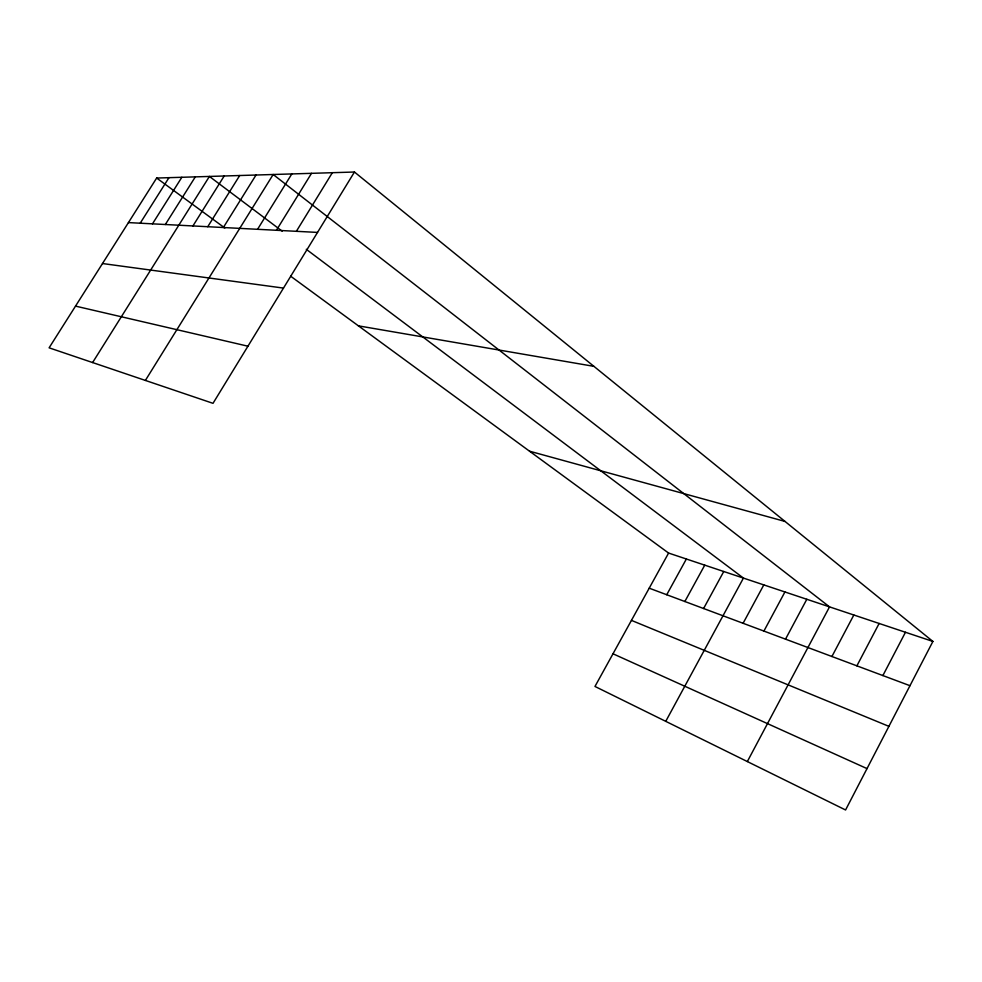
<?xml version="1.0" encoding="UTF-8"?>
<svg xmlns="http://www.w3.org/2000/svg" width="982" height="982" viewBox="0 0 982 982"><rect width="100%" height="100%" fill="white"/><g stroke="black" fill="none" stroke-linecap="round" stroke-linejoin="round"><path stroke-width="1.47" d="M932.9 641.442L668.595 553.062L594.969 686.455L845.576 809.978L932.9 641.442L354.453 172.022L156.654 178.049L49.1 347.824L213.008 403.332L354.453 172.022M882.879 675.567L905.465 632.261M856.881 665.845L879.136 623.46M831.914 656.504L853.837 615.002M747.339 761.553L829.532 606.876L273.168 174.501L145.385 380.427M785.514 639.147L806.811 599.278M763.91 631.07L784.925 591.962M743.092 623.288L763.812 584.891M665.747 721.34L743.435 578.079L306.286 249.305M703.591 608.521L723.759 571.499M684.847 601.512L704.745 565.153M666.729 594.736L686.369 559.004M296.368 231.31L332.346 172.697M276.408 230.279L311.503 173.335M257.566 229.297L291.814 173.937M223.344 227.529L256.02 175.029M192.926 225.946L224.191 175.999M207.754 226.719L239.706 175.52M92.603 362.554L209.411 176.441L282.19 231.187M152.48 223.847L181.842 177.288M165.332 224.51L195.308 176.87M140.193 223.209L168.965 177.681M128.433 222.595L317.53 232.415M102.496 263.532L283.479 288.094M358.418 325.852L593.914 366.347M75.528 306.114L247.943 346.204M529.531 451.192L785.035 521.442M649.212 588.181L909.97 685.694M631.438 620.379L888.906 726.349M613.001 653.791L867.008 768.599M156.654 178.049L224.841 227.996M290.709 276.249L668.595 553.062"/></g></svg>
